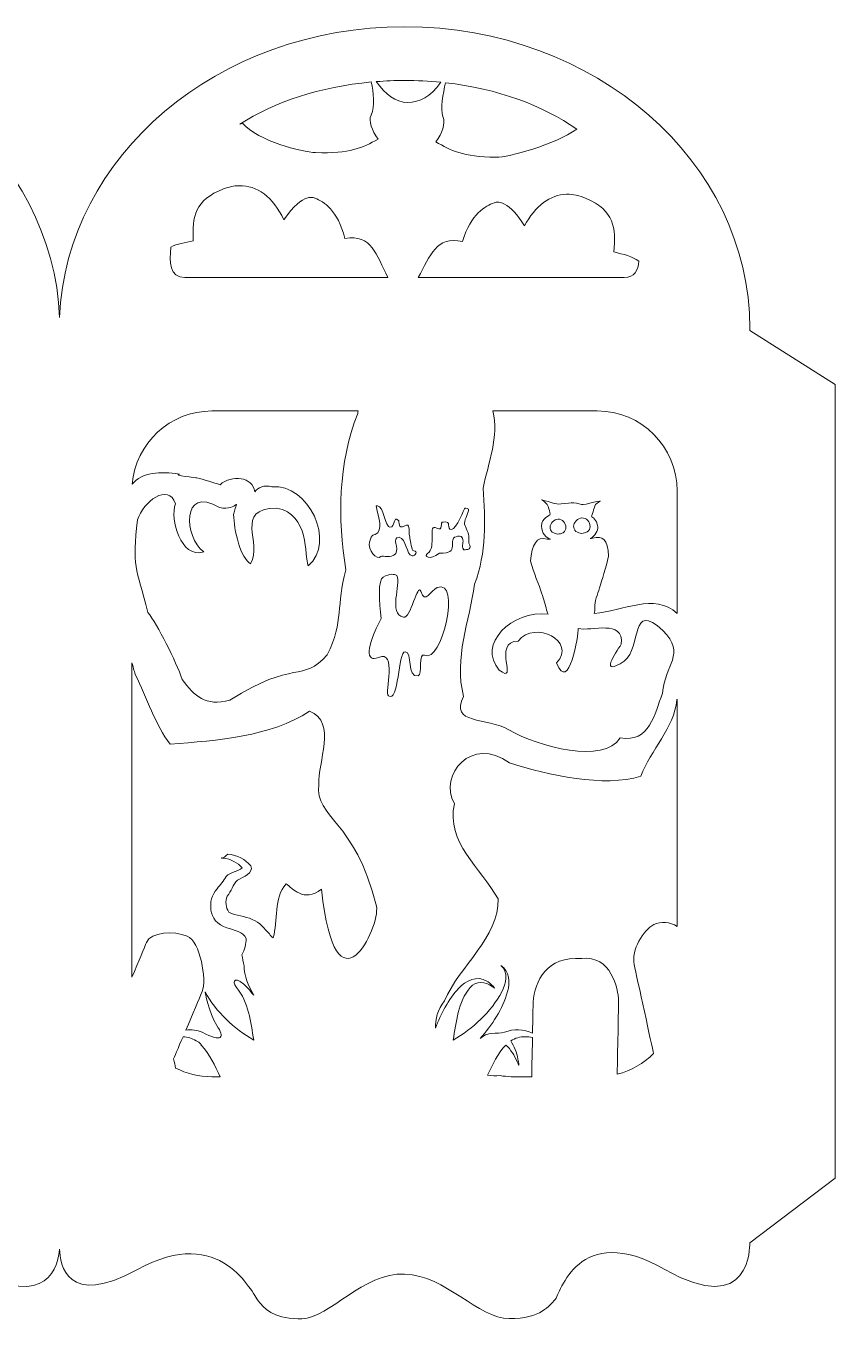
# Model space of a CAD drawing. Header units: millimetres. Extents: x -291 to 198, y -273 to 87.
# Drawn here: x 93.6 to 197.5, y -273.3 to -107.4 of the extents above; entities that cross this region are included whole.
import ezdxf

# ---------------------------------------------------------------- set-up
doc = ezdxf.new("R2010")
doc.units = ezdxf.units.MM
doc.header["$MEASUREMENT"] = 0
doc.layers.add('layer 1', color=7, linetype='Continuous')

msp = doc.modelspace()

# ---------------------------------------------------------------- linework, layer by layer
at = {"layer": 'layer 1', "lineweight": 9}
for points, knots in [([(-34.974, -107.3524), (-59.291, -107.3524), (-79.03, -124.4427), (-79.3016, -145.6189), (-79.3016, -145.6189), (-79.6431, -124.4949), (-99.3546, -107.4667), (-123.6274, -107.4667), (-123.6274, -107.4667), (-148.1137, -107.4667), (-167.9631, -124.7941), (-167.9631, -146.1742), (-167.9631, -146.1742), (-167.9631, -146.1742), (-167.9631, -146.1962), (-167.9631, -146.1962), (-167.9631, -146.1962), (-167.9631, -146.1962), (-167.9631, -146.2182), (-167.9631, -146.2182), (-167.9631, -146.2182), (-167.9631, -146.2182), (-167.9631, -146.2401), (-167.9631, -146.2401), (-167.9631, -146.2401), (-167.9625, -146.687), (-167.9552, -147.1348), (-167.937, -147.5772), (-167.937, -147.5772), (-167.937, -147.5772), (-167.937, -263.7293), (-167.937, -263.7293), (-167.937, -263.7293), (-167.937, -263.7293), (-168.7336, -272.8891), (-157.927, -266.9484), (-157.927, -266.9484), (-147.1203, -261.009), (-143.1957, -270.0419), (-142.4308, -270.9792), (-142.4308, -270.9792), (-141.7045, -271.869), (-140.5355, -273.2768), (-137.3466, -273.2832), (-137.3466, -273.2832), (-137.3466, -273.2832), (-137.2872, -273.2832), (-137.2872, -273.2832), (-137.2872, -273.2832), (-137.1368, -273.2826), (-136.982, -273.2792), (-136.8224, -273.2723), (-136.8224, -273.2723), (-133.2339, -273.1163), (-128.9551, -267.3661), (-123.6274, -267.5396), (-123.6274, -267.5396), (-118.3001, -267.7132), (-114.2252, -273.2462), (-110.1877, -273.2624), (-110.1877, -273.2624), (-106.1498, -273.2804), (-104.9387, -271.496), (-104.3227, -270.837), (-104.3227, -270.837), (-103.7054, -270.1798), (-101.364, -260.5709), (-90.2116, -266.9484), (-90.2116, -266.9484), (-79.0575, -273.3259), (-79.3097, -263.7293), (-79.3097, -263.7293), (-79.3097, -263.7293), (-79.3097, -263.7293), (-79.3097, -263.6051), (-79.3097, -263.6051), (-79.3097, -263.6051), (-79.3097, -263.6051), (-79.2836, -263.615), (-79.2836, -263.615), (-79.2836, -263.615), (-79.2836, -263.615), (-80.0802, -272.7734), (-69.2736, -266.8341), (-69.2736, -266.8341), (-58.4669, -260.8933), (-54.5437, -269.9276), (-53.7774, -270.8649), (-53.7774, -270.8649), (-53.0126, -271.8019), (-51.7574, -273.3135), (-48.169, -273.158), (-48.169, -273.158), (-44.5805, -273.0006), (-40.3017, -267.2514), (-34.974, -267.4253), (-34.974, -267.4253), (-29.6467, -267.5989), (-25.5718, -273.1315), (-21.5343, -273.1481), (-21.5343, -273.1481), (-17.4964, -273.1661), (-16.2853, -271.3814), (-15.6693, -270.7227), (-15.6693, -270.7227), (-15.052, -270.0641), (-12.712, -260.4566), (-1.5582, -266.8341), (-1.5582, -266.8341), (8.201, -272.415), (9.2304, -265.7701), (9.3338, -264.02), (9.3338, -264.02), (9.2996, -265.4078), (9.5832, -272.3187), (19.3538, -266.9484), (19.3538, -266.9484), (30.159, -261.009), (34.0836, -270.0419), (34.8481, -270.9792), (34.8481, -270.9792), (35.5757, -271.869), (36.745, -273.2768), (39.9341, -273.2832), (39.9341, -273.2832), (39.9341, -273.2832), (39.9935, -273.2832), (39.9935, -273.2832), (39.9935, -273.2832), (40.144, -273.2826), (40.2987, -273.2792), (40.4583, -273.2723), (40.4583, -273.2723), (44.0468, -273.1163), (48.3242, -267.3661), (53.6515, -267.5396), (53.6515, -267.5396), (58.9792, -267.7132), (63.0555, -273.2462), (67.0931, -273.2624), (67.0931, -273.2624), (71.1306, -273.2804), (72.3406, -271.496), (72.958, -270.837), (72.958, -270.837), (73.5739, -270.1798), (75.9153, -260.5709), (87.0691, -266.9484), (87.0691, -266.9484), (96.4865, -272.3339), (97.771, -266.3462), (97.9431, -264.3466), (97.9431, -264.3466), (97.9953, -266.2883), (98.8773, -271.937), (107.9532, -266.9484), (107.9532, -266.9484), (118.7598, -261.009), (122.6831, -270.0419), (123.4493, -270.9792), (123.4493, -270.9792), (124.1756, -271.869), (125.3445, -273.2768), (128.5336, -273.2832), (128.5336, -273.2832), (128.5336, -273.2832), (128.593, -273.2832), (128.593, -273.2832), (128.593, -273.2832), (128.7435, -273.2826), (128.8982, -273.2792), (129.0578, -273.2723), (129.0578, -273.2723), (132.6462, -273.1163), (136.9251, -267.3661), (142.2527, -267.5396), (142.2527, -267.5396), (147.58, -267.7132), (151.6549, -273.2462), (155.6925, -273.2624), (155.6925, -273.2624), (159.7304, -273.2804), (160.9415, -271.496), (161.5574, -270.837), (161.5574, -270.837), (162.1748, -270.1798), (164.5148, -260.5709), (175.6685, -266.9484), (175.6685, -266.9484), (186.8223, -273.3259), (186.5704, -263.7293), (186.5704, -263.7293), (186.5704, -263.7293), (186.5704, -263.7293), (186.5704, -263.5448), (186.5704, -263.5448), (186.5704, -263.5448), (186.5704, -263.5448), (197.5407, -255.2446), (197.5407, -255.2446), (197.5407, -255.2446), (197.5407, -255.2446), (197.5407, -153.3719), (197.5407, -153.3719), (197.5407, -153.3719), (197.5407, -153.3719), (186.5785, -146.4568), (186.5785, -146.4568), (186.5785, -146.4568), (186.5785, -146.3633), (186.5866, -146.2694), (186.5866, -146.1742), (186.5866, -146.1742), (186.5866, -124.7941), (166.7376, -107.4667), (142.2527, -107.4667), (142.2527, -107.4667), (118.3009, -107.4667), (98.7933, -124.0473), (97.9512, -144.7811), (97.9512, -144.7811), (97.1109, -124.0473), (77.6034, -107.4667), (53.6515, -107.4667), (53.6515, -107.4667), (29.609, -107.4667), (10.0436, -124.1739), (9.3437, -145.0195), (9.3437, -145.0195), (8.7097, -124.1217), (-10.8874, -107.3524), (-34.974, -107.3524)], [0, 0, 0, 0, 0.01694915, 0.01694915, 0.01694915, 0.01694915, 0.03389831, 0.03389831, 0.03389831, 0.03389831, 0.05084746, 0.05084746, 0.05084746, 0.05084746, 0.06779661, 0.06779661, 0.06779661, 0.06779661, 0.08474576, 0.08474576, 0.08474576, 0.08474576, 0.10169492, 0.10169492, 0.10169492, 0.10169492, 0.11864407, 0.11864407, 0.11864407, 0.11864407, 0.13559322, 0.13559322, 0.13559322, 0.13559322, 0.15254237, 0.15254237, 0.15254237, 0.15254237, 0.16949153, 0.16949153, 0.16949153, 0.16949153, 0.18644068, 0.18644068, 0.18644068, 0.18644068, 0.20338983, 0.20338983, 0.20338983, 0.20338983, 0.22033898, 0.22033898, 0.22033898, 0.22033898, 0.23728814, 0.23728814, 0.23728814, 0.23728814, 0.25423729, 0.25423729, 0.25423729, 0.25423729, 0.27118644, 0.27118644, 0.27118644, 0.27118644, 0.28813559, 0.28813559, 0.28813559, 0.28813559, 0.30508475, 0.30508475, 0.30508475, 0.30508475, 0.3220339, 0.3220339, 0.3220339, 0.3220339, 0.33898305, 0.33898305, 0.33898305, 0.33898305, 0.3559322, 0.3559322, 0.3559322, 0.3559322, 0.37288136, 0.37288136, 0.37288136, 0.37288136, 0.38983051, 0.38983051, 0.38983051, 0.38983051, 0.40677966, 0.40677966, 0.40677966, 0.40677966, 0.42372881, 0.42372881, 0.42372881, 0.42372881, 0.44067797, 0.44067797, 0.44067797, 0.44067797, 0.45762712, 0.45762712, 0.45762712, 0.45762712, 0.47457627, 0.47457627, 0.47457627, 0.47457627, 0.49152542, 0.49152542, 0.49152542, 0.49152542, 0.50847458, 0.50847458, 0.50847458, 0.50847458, 0.52542373, 0.52542373, 0.52542373, 0.52542373, 0.54237288, 0.54237288, 0.54237288, 0.54237288, 0.55932203, 0.55932203, 0.55932203, 0.55932203, 0.57627119, 0.57627119, 0.57627119, 0.57627119, 0.59322034, 0.59322034, 0.59322034, 0.59322034, 0.61016949, 0.61016949, 0.61016949, 0.61016949, 0.62711864, 0.62711864, 0.62711864, 0.62711864, 0.6440678, 0.6440678, 0.6440678, 0.6440678, 0.66101695, 0.66101695, 0.66101695, 0.66101695, 0.6779661, 0.6779661, 0.6779661, 0.6779661, 0.69491525, 0.69491525, 0.69491525, 0.69491525, 0.71186441, 0.71186441, 0.71186441, 0.71186441, 0.72881356, 0.72881356, 0.72881356, 0.72881356, 0.74576271, 0.74576271, 0.74576271, 0.74576271, 0.76271186, 0.76271186, 0.76271186, 0.76271186, 0.77966102, 0.77966102, 0.77966102, 0.77966102, 0.79661017, 0.79661017, 0.79661017, 0.79661017, 0.81355932, 0.81355932, 0.81355932, 0.81355932, 0.83050847, 0.83050847, 0.83050847, 0.83050847, 0.84745763, 0.84745763, 0.84745763, 0.84745763, 0.86440678, 0.86440678, 0.86440678, 0.86440678, 0.88135593, 0.88135593, 0.88135593, 0.88135593, 0.89830508, 0.89830508, 0.89830508, 0.89830508, 0.91525424, 0.91525424, 0.91525424, 0.91525424, 0.93220339, 0.93220339, 0.93220339, 0.93220339, 0.94915254, 0.94915254, 0.94915254, 0.94915254, 0.96610169, 0.96610169, 0.96610169, 0.96610169, 1, 1, 1, 1]), ([(142.2527, -114.354), (143.8374, -114.354), (145.3998, -114.4312), (146.9171, -114.5844), (146.9171, -114.5844), (145.4856, -116.5232), (144.2618, -117.161), (142.6217, -117.1681), (142.6217, -117.1681), (141.1129, -117.1734), (139.7995, -116.2008), (138.6187, -114.5043), (138.6187, -114.5043), (139.8122, -114.4118), (141.0194, -114.354), (142.2527, -114.354)], [0, 0, 0, 0, 0.2, 0.2, 0.2, 0.2, 0.4, 0.4, 0.4, 0.4, 0.6, 0.6, 0.6, 0.6, 1, 1, 1, 1]), ([(137.9654, -114.5565), (138.2575, -115.8836), (138.4988, -117.6447), (137.9393, -118.7997), (137.9393, -118.7997), (137.5671, -119.5684), (138.0578, -120.7618), (138.8473, -121.8946), (138.8473, -121.8946), (136.7928, -123.0013), (135.2906, -123.7894), (130.8315, -123.6144), (130.8315, -123.6144), (129.0468, -123.5456), (123.51, -122.1895), (121.4208, -119.8319), (121.4208, -119.8319), (121.3079, -119.8827), (121.1975, -119.9325), (121.086, -119.9804), (121.086, -119.9804), (125.5399, -117.1184), (131.4073, -115.1601), (137.9654, -114.5565)], [0, 0, 0, 0, 0.14285714, 0.14285714, 0.14285714, 0.14285714, 0.28571429, 0.28571429, 0.28571429, 0.28571429, 0.42857143, 0.42857143, 0.42857143, 0.42857143, 0.57142857, 0.57142857, 0.57142857, 0.57142857, 0.71428571, 0.71428571, 0.71428571, 0.71428571, 1, 1, 1, 1]), ([(147.5165, -114.6546), (154.1452, -115.407), (160.0154, -117.5537), (164.3535, -120.6077), (164.3535, -120.6077), (161.5659, -122.5769), (155.5877, -124.236), (153.9826, -124.2138), (153.9826, -124.2138), (149.6829, -124.1573), (148.1642, -123.3636), (146.2737, -122.2213), (146.2737, -122.2213), (147.0646, -121.1435), (147.543, -119.9515), (147.1736, -119.0022), (147.1736, -119.0022), (146.7933, -118.0278), (147.1997, -116.0145), (147.5165, -114.6546)], [0, 0, 0, 0, 0.16666667, 0.16666667, 0.16666667, 0.16666667, 0.33333333, 0.33333333, 0.33333333, 0.33333333, 0.5, 0.5, 0.5, 0.5, 0.66666667, 0.66666667, 0.66666667, 0.66666667, 1, 1, 1, 1]), ([(120.9978, -127.8657), (123.3114, -127.8079), (125.3536, -129.2934), (126.7566, -132.2314), (126.7566, -132.2314), (129.2797, -128.4817), (130.7874, -129.4793), (130.7874, -129.4793), (130.7874, -129.4793), (131.8458, -129.9051), (133.677, -130.9857), (134.596, -134.6306), (134.596, -134.6306), (138.0786, -134.0393), (138.587, -136.743), (140.1082, -139.6316), (140.1082, -139.6316), (140.1082, -139.6316), (114.0467, -139.6316), (114.0467, -139.6316), (114.0467, -139.6316), (112.05, -139.6316), (112.05, -137.6691), (112.2306, -135.7411), (112.2306, -135.7411), (113.0258, -135.3224), (114.0192, -135.1569), (115.1149, -134.9474), (115.1149, -134.9474), (114.9467, -131.8221), (115.3449, -129.6737), (118.9955, -128.2806), (118.9955, -128.2806), (119.6774, -128.0199), (120.3487, -127.8823), (120.9978, -127.8657)], [0, 0, 0, 0, 0.1, 0.1, 0.1, 0.1, 0.2, 0.2, 0.2, 0.2, 0.3, 0.3, 0.3, 0.3, 0.4, 0.4, 0.4, 0.4, 0.5, 0.5, 0.5, 0.5, 0.6, 0.6, 0.6, 0.6, 0.7, 0.7, 0.7, 0.7, 0.8, 0.8, 0.8, 0.8, 1, 1, 1, 1]), ([(163.0567, -128.9682), (163.8766, -128.9449), (164.7201, -129.1266), (165.5801, -129.5054), (165.5801, -129.5054), (169.1573, -131.0891), (169.4441, -133.2551), (169.1241, -136.3684), (169.1241, -136.3684), (170.3825, -136.6771), (171.5082, -136.9251), (172.327, -137.559), (172.327, -137.559), (172.236, -138.7316), (171.7964, -139.6316), (170.4471, -139.6316), (170.4471, -139.6316), (170.4471, -139.6316), (143.9887, -139.6316), (143.9887, -139.6316), (143.9887, -139.6316), (145.6094, -136.8616), (146.268, -134.2626), (149.6773, -135.0275), (149.6773, -135.0275), (150.773, -131.4362), (152.6664, -130.4495), (153.7441, -130.0787), (153.7441, -130.0787), (153.7441, -130.0787), (155.2956, -129.1569), (157.6328, -133.0332), (157.6328, -133.0332), (159.0538, -130.4026), (160.9637, -129.0288), (163.0567, -128.9682)], [0, 0, 0, 0, 0.1, 0.1, 0.1, 0.1, 0.2, 0.2, 0.2, 0.2, 0.3, 0.3, 0.3, 0.3, 0.4, 0.4, 0.4, 0.4, 0.5, 0.5, 0.5, 0.5, 0.6, 0.6, 0.6, 0.6, 0.7, 0.7, 0.7, 0.7, 0.8, 0.8, 0.8, 0.8, 1, 1, 1, 1]), ([(117.5142, -156.7755), (117.5142, -156.7755), (136.2717, -156.7755), (136.2717, -156.7755), (136.2717, -156.7755), (136.2569, -156.8803), (136.2361, -156.9918), (136.2276, -157.0842), (136.2276, -157.0842), (133.7405, -163.5845), (133.6054, -170.5007), (134.7202, -177.1844), (134.7202, -177.1844), (133.4082, -181.7345), (134.5078, -183.697), (132.321, -188.0845), (132.321, -188.0845), (129.1004, -191.6977), (128.1606, -188.5947), (119.8153, -193.8793), (119.8153, -193.8793), (116.6156, -194.7418), (115.3587, -193.3804), (113.6858, -191.2514), (113.6858, -191.2514), (112.9443, -188.8825), (110.4763, -184.1641), (109.2941, -182.6345), (109.2941, -182.6345), (107.7408, -176.7942), (107.2766, -176.6884), (107.9532, -170.7642), (107.9532, -170.7642), (108.6531, -168.383), (111.9494, -165.9904), (112.83, -168.6737), (112.83, -168.6737), (112.0916, -170.6855), (113.4611, -175.6946), (116.4558, -174.8734), (116.4558, -174.8734), (113.9684, -172.9691), (113.4847, -166.2564), (118.5005, -169.1668), (118.5005, -169.1668), (120.922, -169.6699), (120.9576, -167.5035), (120.3004, -170.0407), (120.3004, -170.0407), (120.3212, -172.0483), (121.207, -175.7401), (122.4792, -176.3727), (122.4792, -176.3727), (124.0406, -173.6757), (120.2785, -169.3693), (125.7946, -169.2289), (125.7946, -169.2289), (130.1574, -170.0738), (129.3252, -175.3048), (129.8776, -176.6634), (129.8776, -176.6634), (133.476, -173.6263), (129.9302, -166.0402), (125.2132, -166.521), (125.2132, -166.521), (124.2169, -166.1972), (123.4507, -166.6353), (123.0083, -167.1384), (123.0083, -167.1384), (122.803, -165.2104), (120.0221, -164.913), (118.5545, -166.2483), (118.5545, -166.2483), (117.6726, -165.9576), (116.6432, -165.6338), (115.5739, -165.3565), (115.5739, -165.3565), (115.5739, -165.3565), (112.3354, -165.0093), (113.333, -164.8813), (113.333, -164.8813), (110.8802, -164.4925), (108.5099, -164.6234), (107.2836, -166.1862), (107.2836, -166.1862), (107.7161, -160.9041), (112.1163, -156.7755), (117.5142, -156.7755)], [0, 0, 0, 0, 0.04347826, 0.04347826, 0.04347826, 0.04347826, 0.08695652, 0.08695652, 0.08695652, 0.08695652, 0.13043478, 0.13043478, 0.13043478, 0.13043478, 0.17391304, 0.17391304, 0.17391304, 0.17391304, 0.2173913, 0.2173913, 0.2173913, 0.2173913, 0.26086957, 0.26086957, 0.26086957, 0.26086957, 0.30434783, 0.30434783, 0.30434783, 0.30434783, 0.34782609, 0.34782609, 0.34782609, 0.34782609, 0.39130435, 0.39130435, 0.39130435, 0.39130435, 0.43478261, 0.43478261, 0.43478261, 0.43478261, 0.47826087, 0.47826087, 0.47826087, 0.47826087, 0.52173913, 0.52173913, 0.52173913, 0.52173913, 0.56521739, 0.56521739, 0.56521739, 0.56521739, 0.60869565, 0.60869565, 0.60869565, 0.60869565, 0.65217391, 0.65217391, 0.65217391, 0.65217391, 0.69565217, 0.69565217, 0.69565217, 0.69565217, 0.73913043, 0.73913043, 0.73913043, 0.73913043, 0.7826087, 0.7826087, 0.7826087, 0.7826087, 0.82608696, 0.82608696, 0.82608696, 0.82608696, 0.86956522, 0.86956522, 0.86956522, 0.86956522, 0.91304348, 0.91304348, 0.91304348, 0.91304348, 1, 1, 1, 1]), ([(153.6019, -156.7755), (153.6019, -156.7755), (166.9814, -156.7755), (166.9814, -156.7755), (166.9814, -156.7755), (172.6685, -156.7755), (177.2479, -161.3549), (177.2479, -167.0421), (177.2479, -167.0421), (177.2479, -167.0421), (177.2479, -182.7668), (177.2479, -182.7668), (177.2479, -182.7668), (177.2451, -182.7611), (177.2423, -182.7558), (177.238, -182.7488), (177.238, -182.7488), (174.3319, -180.0465), (170.2887, -182.498), (166.6106, -182.7587), (166.6106, -182.7587), (166.6646, -182.5216), (166.6935, -182.2637), (166.6727, -181.9991), (166.6727, -181.9991), (166.6106, -181.2177), (167.0435, -180.3608), (167.2999, -179.4595), (167.2999, -179.4595), (167.5617, -178.5349), (168.1293, -176.8274), (168.4546, -175.4106), (168.4546, -175.4106), (168.3015, -173.2446), (167.7561, -172.714), (166.382, -173.1176), (166.382, -173.1176), (166.309, -173.1356), (166.2098, -173.1412), (166.0994, -173.1356), (166.0994, -173.1356), (166.7101, -172.8146), (167.1151, -172.1323), (167.0615, -171.6363), (167.0615, -171.6363), (167.005, -171.1195), (166.8202, -170.8439), (166.6466, -170.658), (166.6466, -170.658), (166.6162, -170.6235), (166.5831, -170.5836), (166.5503, -170.5518), (166.5503, -170.5518), (166.3488, -170.3726), (166.189, -170.3105), (166.2758, -170.173), (166.2758, -170.173), (166.6466, -169.5898), (166.3944, -168.8515), (167.246, -168.4271), (167.246, -168.4271), (168.033, -168.0341), (165.3307, -168.897), (164.9709, -168.7798), (164.9709, -168.7798), (164.6347, -168.668), (164.0297, -168.5594), (163.648, -168.5594), (163.648, -168.5594), (163.2663, -168.5594), (162.3748, -168.7301), (162.0164, -168.7357), (162.0164, -168.7357), (161.6195, -168.7396), (159.5374, -168.0383), (159.8556, -168.1787), (159.8556, -168.1787), (160.6825, -168.5452), (160.8727, -169.5418), (160.9319, -169.9786), (160.9319, -169.9786), (160.9732, -170.2915), (159.8295, -170.421), (159.8376, -171.558), (159.8376, -171.558), (159.8447, -172.4646), (160.4137, -173.0915), (161.0021, -173.2157), (161.0021, -173.2157), (160.8258, -173.2322), (160.6659, -173.239), (160.5612, -173.2157), (160.5612, -173.2157), (159.1885, -172.8117), (158.5877, -173.9061), (158.4364, -176.0721), (158.4364, -176.0721), (158.7613, -177.4889), (159.5854, -179.1963), (159.8475, -180.1209), (159.8475, -180.1209), (160.1022, -181.0223), (160.3326, -181.6421), (160.4811, -182.2817), (160.4811, -182.2817), (160.5266, -182.4747), (160.5986, -182.6606), (160.6853, -182.837), (160.6853, -182.837), (156.0604, -182.3575), (151.4853, -186.7175), (154.4137, -190.0248), (154.4137, -190.0248), (157.0126, -192.0452), (153.4008, -186.3662), (156.8309, -186.3027), (156.8309, -186.3027), (158.9874, -183.5619), (164.4184, -186.3468), (161.7599, -189.0907), (161.7599, -189.0907), (163.3668, -193.2122), (164.5835, -185.3851), (164.538, -184.6989), (164.538, -184.6989), (166.2744, -185.093), (170.403, -183.4501), (170.0781, -186.6995), (170.0781, -186.6995), (169.2787, -187.9015), (167.2061, -190.9784), (170.4651, -188.8882), (170.4651, -188.8882), (172.7429, -187.065), (171.2052, -181.0456), (175.4138, -184.9455), (175.4138, -184.9455), (178.4675, -188.0295), (175.6315, -189.2808), (175.3778, -193.0054), (175.3778, -193.0054), (174.3375, -195.6266), (173.7395, -199.4327), (169.9179, -198.7219), (169.9179, -198.7219), (167.9212, -202.1766), (159.3776, -199.8352), (155.6223, -197.6896), (155.6223, -197.6896), (152.8664, -196.0482), (147.9148, -197.032), (149.8276, -193.4122), (149.8276, -193.4122), (148.5406, -188.516), (150.6033, -183.7108), (151.2485, -179.0005), (151.2485, -179.0005), (152.7835, -174.9118), (152.6113, -170.8245), (152.351, -166.6632), (152.351, -166.6632), (152.975, -163.4741), (154.425, -159.9879), (153.6019, -156.7755)], [0, 0, 0, 0, 0.02380952, 0.02380952, 0.02380952, 0.02380952, 0.04761905, 0.04761905, 0.04761905, 0.04761905, 0.07142857, 0.07142857, 0.07142857, 0.07142857, 0.0952381, 0.0952381, 0.0952381, 0.0952381, 0.11904762, 0.11904762, 0.11904762, 0.11904762, 0.14285714, 0.14285714, 0.14285714, 0.14285714, 0.16666667, 0.16666667, 0.16666667, 0.16666667, 0.19047619, 0.19047619, 0.19047619, 0.19047619, 0.21428571, 0.21428571, 0.21428571, 0.21428571, 0.23809524, 0.23809524, 0.23809524, 0.23809524, 0.26190476, 0.26190476, 0.26190476, 0.26190476, 0.28571429, 0.28571429, 0.28571429, 0.28571429, 0.30952381, 0.30952381, 0.30952381, 0.30952381, 0.33333333, 0.33333333, 0.33333333, 0.33333333, 0.35714286, 0.35714286, 0.35714286, 0.35714286, 0.38095238, 0.38095238, 0.38095238, 0.38095238, 0.4047619, 0.4047619, 0.4047619, 0.4047619, 0.42857143, 0.42857143, 0.42857143, 0.42857143, 0.45238095, 0.45238095, 0.45238095, 0.45238095, 0.47619048, 0.47619048, 0.47619048, 0.47619048, 0.5, 0.5, 0.5, 0.5, 0.52380952, 0.52380952, 0.52380952, 0.52380952, 0.54761905, 0.54761905, 0.54761905, 0.54761905, 0.57142857, 0.57142857, 0.57142857, 0.57142857, 0.5952381, 0.5952381, 0.5952381, 0.5952381, 0.61904762, 0.61904762, 0.61904762, 0.61904762, 0.64285714, 0.64285714, 0.64285714, 0.64285714, 0.66666667, 0.66666667, 0.66666667, 0.66666667, 0.69047619, 0.69047619, 0.69047619, 0.69047619, 0.71428571, 0.71428571, 0.71428571, 0.71428571, 0.73809524, 0.73809524, 0.73809524, 0.73809524, 0.76190476, 0.76190476, 0.76190476, 0.76190476, 0.78571429, 0.78571429, 0.78571429, 0.78571429, 0.80952381, 0.80952381, 0.80952381, 0.80952381, 0.83333333, 0.83333333, 0.83333333, 0.83333333, 0.85714286, 0.85714286, 0.85714286, 0.85714286, 0.88095238, 0.88095238, 0.88095238, 0.88095238, 0.9047619, 0.9047619, 0.9047619, 0.9047619, 0.92857143, 0.92857143, 0.92857143, 0.92857143, 0.95238095, 0.95238095, 0.95238095, 0.95238095, 1, 1, 1, 1]), ([(138.7771, -168.9284), (139.5391, -168.9672), (139.797, -171.7065), (140.3646, -171.7065), (140.3646, -171.7065), (141.1087, -171.7065), (140.7298, -170.2033), (141.441, -170.7804), (141.441, -170.7804), (141.6353, -170.9392), (141.3429, -172.0497), (142.2689, -171.5301), (142.2689, -171.5301), (143.0147, -171.1142), (142.7279, -171.9809), (142.9043, -172.9511), (142.9043, -172.9511), (143.0091, -173.5272), (143.1414, -174.7203), (143.4335, -174.7231), (143.4335, -174.7231), (143.9626, -174.7301), (143.6748, -175.4191), (143.2049, -175.3584), (143.2049, -175.3584), (142.4841, -175.266), (142.4732, -173.1426), (141.5634, -172.9853), (141.5634, -172.9853), (140.5192, -173.0199), (141.6159, -174.4035), (141.1062, -175.0498), (141.1062, -175.0498), (140.4818, -175.8379), (139.4841, -175.2152), (139.2181, -175.4727), (139.2181, -175.4727), (138.6628, -176.0104), (137.4846, -174.5467), (137.7368, -173.5945), (137.7368, -173.5945), (138.0621, -172.3612), (138.248, -172.8848), (138.8131, -172.4039), (138.8131, -172.4039), (139.4538, -171.4243), (138.7412, -170.046), (138.6187, -168.9643), (138.6187, -168.9643), (138.6463, -168.9534), (138.671, -168.9421), (138.6971, -168.9382), (138.6971, -168.9382), (138.7235, -168.934), (138.7524, -168.9284), (138.7771, -168.9298), (138.7771, -168.9298), (138.7771, -168.9298), (138.7771, -168.9284), (138.7771, -168.9284)], [0, 0, 0, 0, 0.0625, 0.0625, 0.0625, 0.0625, 0.125, 0.125, 0.125, 0.125, 0.1875, 0.1875, 0.1875, 0.1875, 0.25, 0.25, 0.25, 0.25, 0.3125, 0.3125, 0.3125, 0.3125, 0.375, 0.375, 0.375, 0.375, 0.4375, 0.4375, 0.4375, 0.4375, 0.5, 0.5, 0.5, 0.5, 0.5625, 0.5625, 0.5625, 0.5625, 0.625, 0.625, 0.625, 0.625, 0.6875, 0.6875, 0.6875, 0.6875, 0.75, 0.75, 0.75, 0.75, 0.8125, 0.8125, 0.8125, 0.8125, 0.875, 0.875, 0.875, 0.875, 1, 1, 1, 1]), ([(150.03, -169.2469), (150.0565, -169.255), (150.5592, -169.2317), (150.471, -169.6078), (150.471, -169.6078), (150.4146, -169.8519), (149.8209, -171.0009), (149.9517, -171.3096), (149.9517, -171.3096), (150.5966, -172.8421), (150.4904, -172.4551), (150.4989, -173.7268), (150.4989, -173.7268), (151.0333, -174.5315), (150.2519, -174.606), (149.8537, -174.5827), (149.8537, -174.5827), (149.4681, -174.0274), (149.9309, -173.633), (149.6692, -173.1014), (149.6692, -173.1014), (149.4734, -172.7031), (149.1523, -172.8544), (148.8574, -172.9151), (148.8574, -172.9151), (147.7165, -173.1536), (149.4928, -175.2138), (146.7506, -175.0057), (146.7506, -175.0057), (145.4027, -176.0682), (144.7193, -175.3239), (145.1794, -175.0759), (145.1794, -175.0759), (146.4723, -174.2617), (145.0845, -171.0824), (146.388, -171.8127), (146.388, -171.8127), (147.3154, -172.3323), (146.7009, -170.8676), (147.2078, -171.063), (147.2078, -171.063), (148.3875, -170.7695), (147.5401, -171.9891), (148.2842, -171.9891), (148.2842, -171.9891), (148.8892, -171.9891), (149.9172, -169.2109), (150.03, -169.2469)], [0, 0, 0, 0, 0.07692308, 0.07692308, 0.07692308, 0.07692308, 0.15384615, 0.15384615, 0.15384615, 0.15384615, 0.23076923, 0.23076923, 0.23076923, 0.23076923, 0.30769231, 0.30769231, 0.30769231, 0.30769231, 0.38461538, 0.38461538, 0.38461538, 0.38461538, 0.46153846, 0.46153846, 0.46153846, 0.46153846, 0.53846154, 0.53846154, 0.53846154, 0.53846154, 0.61538462, 0.61538462, 0.61538462, 0.61538462, 0.69230769, 0.69230769, 0.69230769, 0.69230769, 0.76923077, 0.76923077, 0.76923077, 0.76923077, 0.84615385, 0.84615385, 0.84615385, 0.84615385, 1, 1, 1, 1]), ([(161.9642, -170.658), (162.2203, -170.6481), (162.4768, -170.7476), (162.6697, -170.9568), (162.6697, -170.9568), (163.0528, -171.3773), (163.0789, -172.0691), (162.6157, -172.3958), (162.6157, -172.3958), (162.1391, -172.6149), (161.7021, -172.6643), (161.2145, -172.3238), (161.2145, -172.3238), (160.8191, -171.9189), (160.8381, -171.4599), (161.2406, -171.0108), (161.2406, -171.0108), (161.4403, -170.7861), (161.7063, -170.6676), (161.9642, -170.658)], [0, 0, 0, 0, 0.16666667, 0.16666667, 0.16666667, 0.16666667, 0.33333333, 0.33333333, 0.33333333, 0.33333333, 0.5, 0.5, 0.5, 0.5, 0.66666667, 0.66666667, 0.66666667, 0.66666667, 1, 1, 1, 1]), ([(165.033, -170.4996), (165.3004, -170.4883), (165.565, -170.5988), (165.7646, -170.8164), (165.7646, -170.8164), (166.1629, -171.2503), (166.1919, -171.9601), (165.7124, -172.2977), (165.7124, -172.2977), (165.2161, -172.5267), (164.7546, -172.587), (164.2473, -172.2356), (164.2473, -172.2356), (163.8381, -171.8155), (163.8656, -171.3347), (164.2833, -170.8686), (164.2833, -170.8686), (164.4915, -170.6372), (164.7656, -170.5092), (165.033, -170.4996)], [0, 0, 0, 0, 0.16666667, 0.16666667, 0.16666667, 0.16666667, 0.33333333, 0.33333333, 0.33333333, 0.33333333, 0.5, 0.5, 0.5, 0.5, 0.66666667, 0.66666667, 0.66666667, 0.66666667, 1, 1, 1, 1]), ([(140.6211, -177.7397), (140.8331, -177.7355), (141.0399, -177.7796), (141.2385, -177.89), (141.2385, -177.89), (141.8668, -179.0972), (140.0697, -182.7611), (142.1285, -183.2518), (142.1285, -183.2518), (143.0161, -183.4642), (143.9446, -178.7469), (144.3253, -179.9086), (144.3253, -179.9086), (144.8985, -181.6629), (145.5985, -179.8027), (146.4419, -179.4514), (146.4419, -179.4514), (149.5658, -178.1447), (147.0508, -189.2875), (144.8005, -188.1286), (144.8005, -188.1286), (143.9587, -187.6961), (144.616, -190.638), (143.9806, -190.7565), (143.9806, -190.7565), (142.5007, -191.0348), (143.2983, -187.6697), (142.331, -187.6697), (142.331, -187.6697), (141.3651, -187.6697), (141.551, -194.3562), (140.1703, -193.3321), (140.1703, -193.3321), (139.6647, -192.9575), (141.3115, -187.3638), (138.9094, -188.4112), (138.9094, -188.4112), (137.2447, -189.1362), (137.2792, -187.131), (139.2442, -183.3922), (139.2442, -183.3922), (138.9687, -181.3253), (138.8117, -178.3916), (139.5187, -178.0925), (139.5187, -178.0925), (139.9004, -177.89), (140.2669, -177.7478), (140.6211, -177.7397)], [0, 0, 0, 0, 0.07692308, 0.07692308, 0.07692308, 0.07692308, 0.15384615, 0.15384615, 0.15384615, 0.15384615, 0.23076923, 0.23076923, 0.23076923, 0.23076923, 0.30769231, 0.30769231, 0.30769231, 0.30769231, 0.38461538, 0.38461538, 0.38461538, 0.38461538, 0.46153846, 0.46153846, 0.46153846, 0.46153846, 0.53846154, 0.53846154, 0.53846154, 0.53846154, 0.61538462, 0.61538462, 0.61538462, 0.61538462, 0.69230769, 0.69230769, 0.69230769, 0.69230769, 0.76923077, 0.76923077, 0.76923077, 0.76923077, 0.84615385, 0.84615385, 0.84615385, 0.84615385, 1, 1, 1, 1]), ([(107.2476, -189.0808), (107.3785, -189.5838), (107.5164, -190.0827), (107.6625, -190.5801), (107.6625, -190.5801), (109.1286, -193.5925), (110.2738, -197.1079), (112.1424, -199.5318), (112.1424, -199.5318), (118.2554, -199.0482), (124.9595, -198.6308), (130.054, -195.2904), (130.054, -195.2904), (133.6273, -196.6807), (131.0697, -201.9036), (131.2365, -204.7191), (131.2365, -204.7191), (130.7197, -209.0558), (135.8487, -209.0611), (138.6449, -220.3457), (138.6449, -220.3457), (139.1285, -222.9834), (133.3863, -235.1666), (131.5812, -218.1589), (131.5812, -218.1589), (129.2895, -219.9531), (127.8163, -217.9606), (127.0473, -217.4794), (127.0473, -217.4794), (125.3924, -219.2518), (125.9985, -222.1967), (125.3896, -224.3946), (125.3896, -224.3946), (125.1896, -224.258), (125.0121, -224.0982), (124.8865, -223.8915), (124.8865, -223.8915), (124.1961, -223.2371), (123.7386, -222.395), (122.6817, -222.0394), (122.6817, -222.0394), (121.7598, -221.5709), (120.5883, -221.5917), (119.6912, -221.0954), (119.6912, -221.0954), (119.2805, -220.4794), (119.1856, -219.7174), (119.4887, -219.0588), (119.4887, -219.0588), (120.0013, -218.3945), (120.1847, -217.5926), (120.8116, -216.9862), (120.8116, -216.9862), (121.5725, -216.5632), (122.9117, -216.081), (122.4972, -215.1521), (122.4972, -215.1521), (121.8329, -214.3584), (120.7442, -213.7643), (119.5508, -213.6429), (119.5508, -213.6429), (119.2491, -213.9449), (119.0629, -214.091), (118.9415, -214.1559), (118.9415, -214.1559), (119.9339, -214.2659), (120.8186, -214.7676), (121.3947, -215.4068), (121.3947, -215.4068), (120.8144, -215.8852), (119.8651, -215.9582), (119.3564, -216.5093), (119.3564, -216.5093), (119.0159, -217.0578), (118.593, -217.5747), (118.1756, -218.0886), (118.1756, -218.0886), (117.474, -218.881), (117.2383, -219.8719), (117.39, -220.8227), (117.39, -220.8227), (117.4934, -221.7985), (118.2127, -222.7587), (119.4185, -223.0896), (119.4185, -223.0896), (120.3032, -223.4339), (121.5736, -223.5927), (121.896, -224.4566), (121.896, -224.4566), (121.896, -225.1661), (121.7722, -225.92), (121.3407, -226.5553), (121.3407, -226.5553), (121.4498, -227.0309), (121.5489, -227.5145), (121.6494, -227.9925), (121.6494, -227.9925), (121.6233, -229.2714), (122.198, -230.517), (122.876, -231.7588), (122.876, -231.7588), (122.6418, -231.4501), (122.3924, -231.1471), (122.1264, -230.8589), (122.1264, -230.8589), (120.5816, -229.1489), (119.9258, -229.8806), (120.6613, -230.7625), (120.6613, -230.7625), (122.2407, -232.6351), (122.4845, -235.1927), (122.876, -237.5175), (122.876, -237.5175), (120.3403, -236.0168), (118.0529, -233.939), (116.6322, -231.3178), (116.6322, -231.3178), (116.6294, -231.3538), (117.0937, -233.8822), (118.1315, -235.6475), (118.1315, -235.6475), (119.205, -237.1619), (118.8837, -237.8911), (116.2435, -236.5033), (116.2435, -236.5033), (115.5792, -236.2387), (114.8683, -236.1548), (114.1709, -236.2207), (114.1709, -236.2207), (115.0158, -234.2462), (115.9376, -232.0784), (116.2516, -231.2998), (116.2516, -231.2998), (116.876, -229.7592), (116.0202, -224.8726), (114.3212, -224.166), (114.3212, -224.166), (112.6208, -223.459), (109.6758, -223.6449), (109.1078, -224.9858), (109.1078, -224.9858), (108.8873, -225.5065), (108.1088, -227.3836), (107.2476, -229.4576), (107.2476, -229.4576), (107.2476, -229.4576), (107.2476, -189.0808), (107.2476, -189.0808)], [0, 0, 0, 0, 0.02631579, 0.02631579, 0.02631579, 0.02631579, 0.05263158, 0.05263158, 0.05263158, 0.05263158, 0.07894737, 0.07894737, 0.07894737, 0.07894737, 0.10526316, 0.10526316, 0.10526316, 0.10526316, 0.13157895, 0.13157895, 0.13157895, 0.13157895, 0.15789474, 0.15789474, 0.15789474, 0.15789474, 0.18421053, 0.18421053, 0.18421053, 0.18421053, 0.21052632, 0.21052632, 0.21052632, 0.21052632, 0.23684211, 0.23684211, 0.23684211, 0.23684211, 0.26315789, 0.26315789, 0.26315789, 0.26315789, 0.28947368, 0.28947368, 0.28947368, 0.28947368, 0.31578947, 0.31578947, 0.31578947, 0.31578947, 0.34210526, 0.34210526, 0.34210526, 0.34210526, 0.36842105, 0.36842105, 0.36842105, 0.36842105, 0.39473684, 0.39473684, 0.39473684, 0.39473684, 0.42105263, 0.42105263, 0.42105263, 0.42105263, 0.44736842, 0.44736842, 0.44736842, 0.44736842, 0.47368421, 0.47368421, 0.47368421, 0.47368421, 0.5, 0.5, 0.5, 0.5, 0.52631579, 0.52631579, 0.52631579, 0.52631579, 0.55263158, 0.55263158, 0.55263158, 0.55263158, 0.57894737, 0.57894737, 0.57894737, 0.57894737, 0.60526316, 0.60526316, 0.60526316, 0.60526316, 0.63157895, 0.63157895, 0.63157895, 0.63157895, 0.65789474, 0.65789474, 0.65789474, 0.65789474, 0.68421053, 0.68421053, 0.68421053, 0.68421053, 0.71052632, 0.71052632, 0.71052632, 0.71052632, 0.73684211, 0.73684211, 0.73684211, 0.73684211, 0.76315789, 0.76315789, 0.76315789, 0.76315789, 0.78947368, 0.78947368, 0.78947368, 0.78947368, 0.81578947, 0.81578947, 0.81578947, 0.81578947, 0.84210526, 0.84210526, 0.84210526, 0.84210526, 0.86842105, 0.86842105, 0.86842105, 0.86842105, 0.89473684, 0.89473684, 0.89473684, 0.89473684, 0.92105263, 0.92105263, 0.92105263, 0.92105263, 0.94736842, 0.94736842, 0.94736842, 0.94736842, 1, 1, 1, 1]), ([(177.2479, -193.765), (177.2479, -193.765), (177.2479, -222.9475), (177.2479, -222.9475), (177.2479, -222.9475), (176.3522, -222.3192), (175.1408, -222.2821), (174.2754, -222.7009), (174.2754, -222.7009), (172.9154, -223.3609), (171.3265, -225.9655), (171.7358, -227.8341), (171.7358, -227.8341), (172.1242, -229.6075), (174.0203, -238.3155), (174.2232, -239.2472), (174.2232, -239.2472), (172.9483, -240.5109), (171.3456, -241.4341), (169.5489, -241.893), (169.5489, -241.893), (169.5736, -240.785), (169.7182, -234.1125), (169.7154, -232.4562), (169.7154, -232.4562), (169.7196, -230.9224), (168.7287, -226.5691), (164.997, -227.0584), (164.997, -227.0584), (160.4896, -226.6848), (158.9765, -229.9854), (158.7532, -232.6407), (158.7532, -232.6407), (158.7437, -233.2595), (158.7161, -234.7877), (158.683, -236.6176), (158.683, -236.6176), (157.5569, -236.1244), (156.2492, -236.0433), (155.0931, -236.5033), (155.0931, -236.5033), (154.0761, -236.7555), (152.8195, -236.4028), (151.9442, -237.3232), (151.9442, -237.3232), (153.4809, -235.5593), (154.8479, -233.5777), (155.4819, -231.2917), (155.4819, -231.2917), (155.829, -230.1409), (155.7119, -228.6279), (154.608, -227.9484), (154.608, -227.9484), (155.6456, -228.7768), (155.2614, -230.3106), (154.7403, -231.3259), (154.7403, -231.3259), (153.3197, -233.9471), (151.0305, -236.0168), (148.4965, -237.5175), (148.4965, -237.5175), (148.8863, -235.1927), (149.0959, -232.6351), (150.6753, -230.7625), (150.6753, -230.7625), (151.3505, -229.8612), (152.6801, -230.0072), (153.4975, -230.6303), (153.4975, -230.6303), (154.3932, -231.3923), (153.1694, -230.0404), (152.8181, -229.9427), (152.8181, -229.9427), (151.6165, -229.1846), (150.0618, -229.8778), (149.2102, -230.8589), (149.2102, -230.8589), (147.8446, -232.3335), (146.9394, -234.122), (146.2035, -235.984), (146.2035, -235.984), (146.1636, -234.8234), (146.5164, -233.619), (147.3581, -232.4904), (147.3581, -232.4904), (149.2765, -227.9939), (154.4207, -224.3614), (154.2553, -219.3756), (154.2553, -219.3756), (152.0585, -215.4566), (147.5084, -212.1189), (148.6549, -207.1885), (148.6549, -207.1885), (146.5615, -203.3933), (150.8996, -198.446), (155.7105, -201.923), (155.7105, -201.923), (160.776, -203.5736), (167.8496, -205.0965), (172.5817, -203.6509), (172.5817, -203.6509), (173.8704, -200.2169), (176.8553, -197.5351), (177.2299, -193.8433), (177.2299, -193.8433), (177.2356, -193.8172), (177.2409, -193.7925), (177.2479, -193.765)], [0, 0, 0, 0, 0.03571429, 0.03571429, 0.03571429, 0.03571429, 0.07142857, 0.07142857, 0.07142857, 0.07142857, 0.10714286, 0.10714286, 0.10714286, 0.10714286, 0.14285714, 0.14285714, 0.14285714, 0.14285714, 0.17857143, 0.17857143, 0.17857143, 0.17857143, 0.21428571, 0.21428571, 0.21428571, 0.21428571, 0.25, 0.25, 0.25, 0.25, 0.28571429, 0.28571429, 0.28571429, 0.28571429, 0.32142857, 0.32142857, 0.32142857, 0.32142857, 0.35714286, 0.35714286, 0.35714286, 0.35714286, 0.39285714, 0.39285714, 0.39285714, 0.39285714, 0.42857143, 0.42857143, 0.42857143, 0.42857143, 0.46428571, 0.46428571, 0.46428571, 0.46428571, 0.5, 0.5, 0.5, 0.5, 0.53571429, 0.53571429, 0.53571429, 0.53571429, 0.57142857, 0.57142857, 0.57142857, 0.57142857, 0.60714286, 0.60714286, 0.60714286, 0.60714286, 0.64285714, 0.64285714, 0.64285714, 0.64285714, 0.67857143, 0.67857143, 0.67857143, 0.67857143, 0.71428571, 0.71428571, 0.71428571, 0.71428571, 0.75, 0.75, 0.75, 0.75, 0.78571429, 0.78571429, 0.78571429, 0.78571429, 0.82142857, 0.82142857, 0.82142857, 0.82142857, 0.85714286, 0.85714286, 0.85714286, 0.85714286, 0.89285714, 0.89285714, 0.89285714, 0.89285714, 0.92857143, 0.92857143, 0.92857143, 0.92857143, 1, 1, 1, 1]), ([(118.9415, -214.1559), (118.8713, -214.1474), (118.8025, -214.1322), (118.7309, -214.128), (118.7309, -214.128), (118.7309, -214.128), (118.7281, -214.2702), (118.9415, -214.1559)], [0, 0, 0, 0, 0.33333333, 0.33333333, 0.33333333, 0.33333333, 1, 1, 1, 1]), ([(113.8001, -237.0864), (114.3833, -237.1097), (114.9551, -237.2738), (115.4677, -237.6156), (115.4677, -237.6156), (116.03, -237.8195), (116.151, -238.0827), (116.1553, -238.1889), (116.1553, -238.1889), (116.1415, -238.1737), (116.1263, -238.1585), (116.1112, -238.1448), (116.1112, -238.1448), (116.1112, -238.2577), (116.1553, -238.2577), (116.1553, -238.197), (116.1553, -238.197), (117.2425, -239.3407), (117.8684, -240.803), (118.5545, -242.2179), (118.5545, -242.2179), (118.5545, -242.2179), (117.5142, -242.2179), (117.5142, -242.2179), (117.5142, -242.2179), (115.8258, -242.2179), (114.2411, -241.8144), (112.8399, -241.0993), (112.8399, -241.0993), (112.7806, -240.756), (112.6977, -240.3687), (112.5834, -239.9168), (112.5834, -239.9168), (112.5834, -239.9168), (113.223, -238.434), (113.8001, -237.0864)], [0, 0, 0, 0, 0.1, 0.1, 0.1, 0.1, 0.2, 0.2, 0.2, 0.2, 0.3, 0.3, 0.3, 0.3, 0.4, 0.4, 0.4, 0.4, 0.5, 0.5, 0.5, 0.5, 0.6, 0.6, 0.6, 0.6, 0.7, 0.7, 0.7, 0.7, 0.8, 0.8, 0.8, 0.8, 1, 1, 1, 1]), ([(157.721, -237.0864), (158.0409, -237.085), (158.3591, -237.1249), (158.6731, -237.2007), (158.6731, -237.2007), (158.6304, -239.5351), (158.5849, -241.7897), (158.5768, -242.2179), (158.5768, -242.2179), (158.5768, -242.2179), (155.949, -242.2179), (155.949, -242.2179), (155.949, -242.2179), (155.4639, -242.189), (154.983, -242.1477), (154.5117, -242.0775), (154.5117, -242.0775), (153.9547, -242.1036), (153.4231, -242.0818), (152.9062, -242.0253), (152.9062, -242.0253), (153.5649, -240.6484), (154.1946, -239.243), (155.2614, -238.1448), (155.2614, -238.1448), (155.9214, -238.718), (156.3487, -239.5199), (156.7166, -240.3055), (156.7166, -240.3055), (157.0718, -241.179), (156.9272, -240.4858), (156.8129, -239.9429), (156.8129, -239.9429), (156.7, -239.1135), (156.27, -238.288), (155.9049, -237.6156), (155.9049, -237.6156), (156.4601, -237.2448), (157.0884, -237.0864), (157.721, -237.0864)], [0, 0, 0, 0, 0.09090909, 0.09090909, 0.09090909, 0.09090909, 0.18181818, 0.18181818, 0.18181818, 0.18181818, 0.27272727, 0.27272727, 0.27272727, 0.27272727, 0.36363636, 0.36363636, 0.36363636, 0.36363636, 0.45454545, 0.45454545, 0.45454545, 0.45454545, 0.54545455, 0.54545455, 0.54545455, 0.54545455, 0.63636364, 0.63636364, 0.63636364, 0.63636364, 0.72727273, 0.72727273, 0.72727273, 0.72727273, 0.81818182, 0.81818182, 0.81818182, 0.81818182, 1, 1, 1, 1])]:
    msp.add_open_spline(points, degree=3, knots=knots, dxfattribs=at)

doc.saveas('drawing.dxf')
